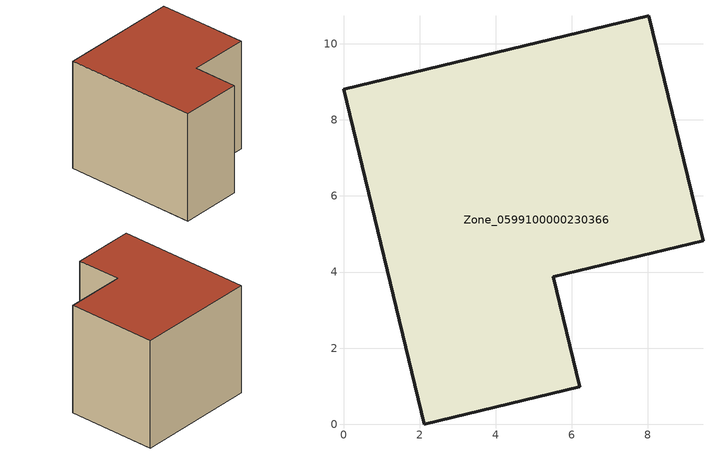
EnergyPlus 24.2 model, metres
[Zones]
Zone_0599100000230366
 floor ground (C_G): 5.51,3.88 6.21,0.98 2.12,0 0,8.81 8.02,10.73 9.45,4.82 z0
 wall outside (C_F): 0,8.81 2.12,0 6.21,0.98 5.51,3.88 9.45,4.82 8.02,10.73 0,8.81 z0:7.5
 roof outside (C_R): 9.45,4.82 8.02,10.73 0,8.81 2.12,0 6.21,0.98 5.51,3.88 z7.5
[BUILDING]
Pand.0599100000230366: North Axis=0; Terrain=City; Loads Convergence Tolerance Value=0.04; Temperature Convergence Tolerance Value=0.4; Solar Distribution=FullExterior; Maximum Number of Warmup Days=25; Minimum Number of Warmup Days=1
[Site:Location]
Rotterdam.The.Hague.AP_ZH_NLD Design_Conditions: Latitude=51.96; Longitude=4.45; Time Zone=1; Elevation=-4.5
[SITE:GROUNDTEMPERATURE:BUILDINGSURFACE]
18, 18, 18, 18, 18, 18, 18, 18, 18, 18, 18, 18
[MATERIAL] Thermal Absorptance=0.9; Solar Absorptance=0.7; Visible Absorptance=0.7
Name | Roughness | Thickness | Conductivity | Density | Specific Heat
G.TC.1965-1974 | MediumSmooth | 0.15 | 0.882353 | 540 | 1210
F.TC.1965-1974 | Rough | 0.3 | 0.697674 | 1920 | 840
R.TC.1965-1974 | MediumRough | 0.2 | 0.232558 | 1500 | 1000
[CONSTRUCTION]
C_G: G.TC.1965-1974
C_F: F.TC.1965-1974
C_R: R.TC.1965-1974
[ZONE]
Zone_0599100000230366: Type=1; Multiplier=1; Ceiling Height=Autocalculate; Volume=Autocalculate; Floor Area=autocalculate; Part of Total Floor Area=Yes
[ZONEINFILTRATION:DESIGNFLOWRATE]
Infil_Zone_0599100000230366: Zone or ZoneList or Space or SpaceList=Zone_0599100000230366; Schedule=AlwaysOn; Design Flow Rate Calculation Method=Flow/Area; Flow Rate per Floor Area=0.003; Constant Term Coefficient=1; Temperature Term Coefficient=0; Velocity Term Coefficient=0; Velocity Squared Term Coefficient=0
[HVACTEMPLATE:ZONE:IDEALLOADSAIRSYSTEM]
Zone_0599100000230366: Maximum Heating Supply Air Temperature=50; Minimum Cooling Supply Air Temperature=13; Maximum Heating Supply Air Humidity Ratio=0.0156; Minimum Cooling Supply Air Humidity Ratio=0.0077; Heating Limit=NoLimit; Cooling Limit=NoLimit; Dehumidification Control Type=ConstantSensibleHeatRatio; Cooling Sensible Heat Ratio=0.7; Dehumidification Setpoint=60; Humidification Control Type=None; Humidification Setpoint=30; Outdoor Air Method=None; Outdoor Air Flow Rate per Person=0.00944; Outdoor Air Flow Rate per Zone Floor Area=0; Outdoor Air Flow Rate per Zone=0; Demand Controlled Ventilation Type=None; Outdoor Air Economizer Type=NoEconomizer; Heat Recovery Type=None; Sensible Heat Recovery Effectiveness=0.7; Latent Heat Recovery Effectiveness=0.65
[ZONECONTROL:THERMOSTAT]
ThermostatControl_Zone_0599100000230366: Zone or ZoneList=Zone_0599100000230366; Control Type Schedule=DualSetpointControlType; Control 1=Thermostat_Zone_0599100000230366; Temperature Difference Between Cutout And Setpoint=0
[THERMOSTATSETPOINT:DUALSETPOINT]
Thermostat_Zone_0599100000230366: Heating Setpoint Temperature Schedule=HeatingSetpoint_Zone_0599100000230366; Cooling Setpoint Temperature Schedule=CoolingSetpoint_Zone_0599100000230366
[SCHEDULE:COMPACT]
HeatingSetpoint_Zone_0599100000230366: Through: 12/31, For: AllDays, Until: 24:00, 21
CoolingSetpoint_Zone_0599100000230366: Through: 12/31, For: AllDays, Until: 24:00, 24
DualSetpointControlType: Through: 12/31, For: AllDays, Until: 24:00, 4
AlwaysOn: Through: 12/31, For: AllDays, Until: 24:00, 1
